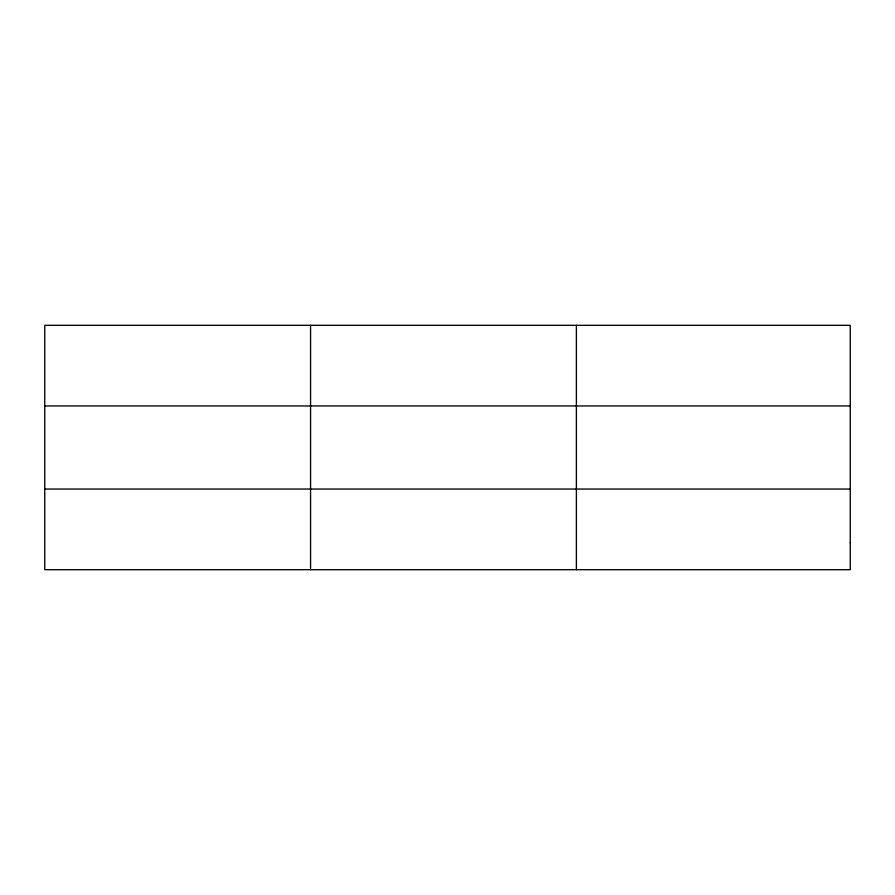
<?xml version="1.0" encoding="UTF-8"?>
<svg xmlns="http://www.w3.org/2000/svg" width="895" height="895" viewBox="0 0 895 895"><rect width="100%" height="100%" fill="white"/><g stroke="black" fill="none" stroke-linecap="round" stroke-linejoin="round"><path stroke-width="1.34" d="M310.565 325.31L310.565 569.69M576.38 325.31L576.38 569.69M44.75 405.95L850.25 405.95M44.75 489.05L850.25 489.05M850.25 542.806L850.25 569.69L44.75 569.69L44.75 325.31L850.25 325.31L850.25 542.806"/></g></svg>
